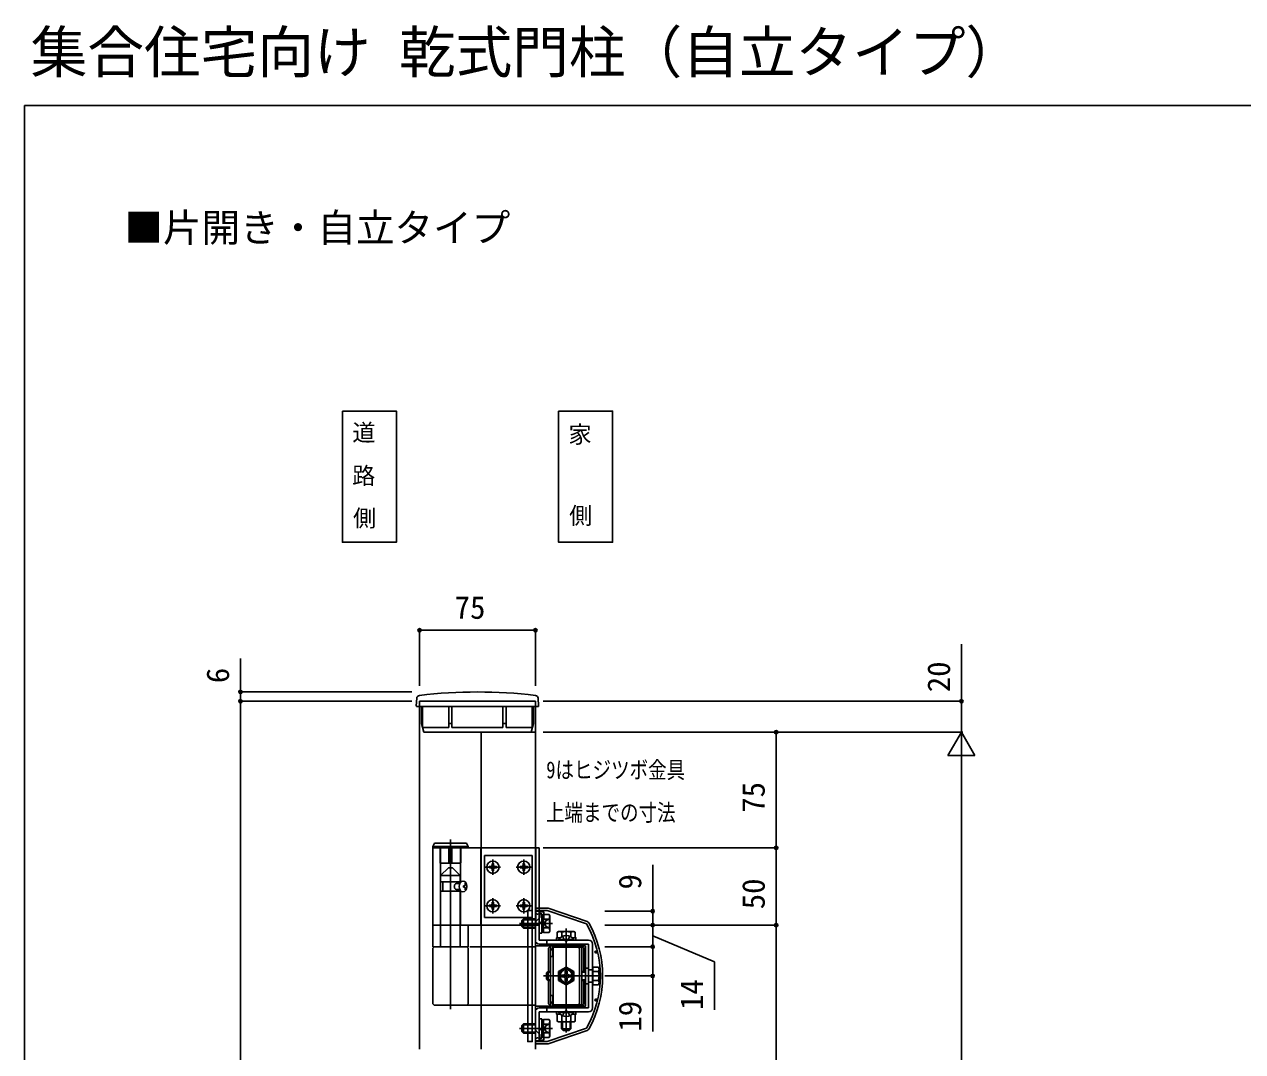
# Model space of a CAD drawing. Units: millimetres, scale not verified. Extents: x -875 to 875, y -1304 to 1298.
# Drawn here: x -875 to -86, y 633 to 1298 of the extents above; entities that cross this region are included whole.
import ezdxf
from ezdxf.enums import TextEntityAlignment as Align

# ---------------------------------------------------------------- set-up
doc = ezdxf.new("R2010")
doc.units = ezdxf.units.MM
doc.header["$LTSCALE"] = 6
for name, color, linetype in [('0-2_USER1', 3, 'Continuous'), ('0-5_YKK_12', 2, 'Continuous'), ('0-6_YKK_13', 4, 'Continuous'), ('0-8_YKK_D', 6, 'Continuous'), ('0-9_YKK_ZWAK', 7, 'Continuous')]:
    doc.layers.add(name, color=color, linetype=linetype)
doc.styles.add('ＭＳ ゴシック', font='')
doc.styles.get('ＭＳ ゴシック').set_extended_font_data('MS Gothic')

msp = doc.modelspace()

# ---------------------------------------------------------------- linework, layer by layer
at = {"layer": '0-2_USER1'}
for points in [[(-669, 1047.6), (-634, 1047.6), (-634, 962.6), (-669, 962.6)], [(-529, 1047.6), (-494, 1047.6), (-494, 962.6), (-529, 962.6)]]:
    msp.add_lwpolyline(points, close=True, dxfattribs=at)
at = {"layer": '0-5_YKK_12'}
for p, q in [((-544, 859.6), (-619, 859.6)), ((-544, 856.1), (-544, 859.6)), ((-544, 634.1), (-544, 856.1))]:
    msp.add_line(p, q, dxfattribs=at)
for points in [[(-619, 859.6), (-619, 856.1), (-619, 634.1)], [(-544, 839.6), (-579, 839.6), (-579, 634.1)]]:
    msp.add_lwpolyline(points, dxfattribs=at)
at = {"layer": '0-6_YKK_13'}
for p, q in [((-620.843, 861.504), (-621.099, 856.626)), ((-542.157, 861.504), (-541.901, 856.626)), ((-620.599, 856.1), (-542.401, 856.1)), ((-617.7, 856.1), (-617.7, 845.225)), ((-617, 856.1), (-617, 842.6)), ((-600, 856.1), (-600, 842.6)), ((-598, 856.1), (-598, 842.6)), ((-565, 856.1), (-565, 842.6)), ((-563, 856.1), (-563, 842.6)), ((-546, 856.1), (-546, 842.6)), ((-545.3, 856.1), (-545.3, 845.225)), ((-616.2, 839.6), (-617.7, 845.225)), ((-600, 845.225), (-598, 845.225)), ((-563, 845.225), (-565, 845.225)), ((-546.8, 839.6), (-545.3, 845.225)), ((-617, 842.6), (-600, 842.6)), ((-616.2, 839.6), (-546.8, 839.6)), ((-598, 842.6), (-565, 842.6)), ((-546, 842.6), (-563, 842.6)), ((-610.5, 765.6), (-609.345, 767.6)), ((-610.5, 765.6), (-610.5, 764.6)), ((-587.5, 765.6), (-610.5, 765.6)), ((-588.655, 767.6), (-609.345, 767.6)), ((-599, 660.1), (-599, 770.1)), ((-587.5, 765.6), (-588.655, 767.6)), ((-610.5, 764.6), (-610.5, 714.6)), ((-579, 764.6), (-610.5, 764.6)), ((-605.7, 764.6), (-605.7, 755.1)), ((-605.5, 764.6), (-605.5, 714.6)), ((-600, 764.6), (-600, 754.6)), ((-598, 764.6), (-598, 754.6)), ((-592.5, 764.6), (-592.5, 742.232)), ((-592.3, 764.6), (-592.3, 755.1)), ((-579.3, 764.6), (-579.3, 714.6)), ((-546, 759.6), (-577, 759.6)), ((-577, 759.6), (-577, 719.6)), ((-546, 759.6), (-546, 719.6)), ((-605.35, 746.6), (-600.35, 751.6)), ((-592.8, 754.6), (-605.2, 754.6)), ((-597.65, 751.6), (-600.35, 751.6)), ((-592.65, 746.6), (-597.65, 751.6)), ((-576.5, 752.1), (-566.5, 752.1)), ((-572.85, 751.65), (-573.75, 751.65)), ((-571.5, 757.1), (-571.5, 747.1)), ((-556.5, 752.1), (-546.5, 752.1)), ((-552.85, 751.65), (-553.75, 751.65)), ((-551.5, 757.1), (-551.5, 747.1)), ((-604, 742.6), (-604, 736.6)), ((-594, 741.6), (-594, 742.6)), ((-595.111, 741.6), (-592.899, 741.6)), ((-595.111, 737.6), (-592.899, 737.6)), ((-594, 736.6), (-594, 737.6)), ((-592.5, 736.968), (-592.5, 714.6)), ((-590.522, 740.02), (-589.928, 740.02)), ((-590.522, 739.18), (-589.928, 739.18)), ((-589.502, 741.7), (-588.908, 741.7)), ((-589.502, 737.5), (-588.908, 737.5)), ((-576.5, 727.1), (-566.5, 727.1)), ((-572.85, 726.65), (-573.75, 726.65)), ((-571.5, 732.1), (-571.5, 722.1)), ((-556.5, 727.1), (-546.5, 727.1)), ((-552.85, 726.65), (-553.75, 726.65)), ((-551.5, 732.1), (-551.5, 722.1)), ((-546, 719.6), (-577, 719.6)), ((-551.7, 712.6), (-551.7, 718.6)), ((-544, 725.6), (-543, 725.6)), ((-536.251, 724.1), (-544, 724.1)), ((-544, 704.8), (-544, 723.6)), ((-544, 723.6), (-541.5, 723.6)), ((-541.5, 723.6), (-541.5, 704.8)), ((-541.5, 721.85), (-541.5, 709.35)), ((-539.9, 721.85), (-541.5, 721.85)), ((-541, 724.1), (-541, 722.277)), ((-539.9, 721.85), (-539.9, 709.35)), ((-539.9, 721.175), (-538.7, 721.175)), ((-538.7, 721.374), (-535.147, 721.374)), ((-538.7, 718.487), (-535.147, 718.487)), ((-538.5, 723.1), (-538.5, 719.6)), ((-510.8, 715.366), (-536.251, 724.1)), ((-510.491, 716.846), (-535.683, 725.491)), ((-534.7, 720.6), (-535.147, 721.374)), ((-534.7, 710.6), (-534.7, 720.6)), ((-610.5, 714.6), (-610.5, 700.6)), ((-554.2, 715.6), (-532.948, 715.6)), ((-544, 718.06), (-552.24, 718.06)), ((-544, 713.14), (-552.24, 713.14)), ((-541.5, 715.564), (-539.232, 717.832)), ((-538.7, 712.713), (-535.147, 712.713)), ((-534.7, 710.6), (-535.147, 709.826)), ((-529, 710.4), (-529.774, 709.953)), ((-529, 710.4), (-519, 710.4)), ((-524, 644.9), (-524, 712.4)), ((-519, 710.4), (-518.226, 709.953)), ((-539.9, 709.35), (-541.5, 709.35)), ((-541.5, 704.8), (-509.5, 704.8)), ((-539.9, 710.025), (-538.7, 710.025)), ((-536.62, 704.8), (-536.62, 702.3)), ((-529.774, 706.4), (-529.774, 709.953)), ((-528.75, 705.309), (-528.75, 704.8)), ((-528.75, 704.8), (-519.25, 704.8)), ((-526.887, 707.027), (-526.887, 709.953)), ((-521.113, 707.027), (-521.113, 709.953)), ((-518.226, 706.4), (-520.231, 706.4)), ((-518.226, 706.4), (-518.226, 709.953)), ((-610.5, 664.1), (-610.5, 699.1)), ((-587.5, 664.1), (-587.5, 699.1)), ((-586.5, 700.6), (-544, 700.6)), ((-544, 701.1), (-511.5, 701.1)), ((-509.5, 702.3), (-541.5, 702.3)), ((-535.5, 699.1), (-535.5, 684.6)), ((-534.1, 700.7), (-534.1, 694.2)), ((-534.1, 666), (-534.1, 697.2)), ((-515.4, 702.2), (-532.6, 702.2)), ((-532.6, 700.7), (-515.4, 700.7)), ((-532.6, 699.798), (-532.6, 700.7)), ((-515.4, 700.6), (-532.6, 700.6)), ((-532.6, 699.798), (-532.6, 694.2)), ((-532.5, 699.1), (-532.5, 664.1)), ((-531.1, 700.2), (-513.9, 700.2)), ((-515.5, 664.1), (-515.5, 699.1)), ((-515.4, 700.7), (-515.4, 700.2)), ((-513.9, 662.5), (-513.9, 700.7)), ((-512.5, 684.6), (-512.5, 699.1)), ((-509.5, 660.9), (-509.5, 702.3)), ((-507, 702.3), (-507, 660.9)), ((-504.9, 697.6), (-503.795, 697.6)), ((-504.9, 696.6), (-503.563, 696.6)), ((-534.1, 694.2), (-532.6, 694.2)), ((-529, 684.487), (-524, 687.374)), ((-524, 687.374), (-519, 684.487)), ((-511.5, 676.6), (-511.5, 686.6)), ((-509.5, 686.6), (-511.5, 686.6)), ((-509.5, 686.6), (-509.5, 685.5)), ((-502.7, 686.6), (-503.147, 687.374)), ((-502.7, 686.6), (-502.7, 676.6)), ((-538.7, 681.6), (-502.7, 681.6)), ((-534.1, 684.06), (-536.24, 684.06)), ((-534.1, 679.14), (-536.24, 679.14)), ((-535.7, 684.6), (-535.7, 678.6)), ((-529, 678.713), (-529, 684.487)), ((-527.15, 681), (-527.15, 682.2)), ((-527.15, 682.2), (-525.912, 682.2)), ((-525.912, 681), (-527.15, 681)), ((-524.6, 684.75), (-523.4, 684.75)), ((-524.6, 683.513), (-524.6, 684.75)), ((-524.6, 678.45), (-524.6, 679.688)), ((-523.4, 684.75), (-523.4, 683.513)), ((-523.4, 679.688), (-523.4, 678.45)), ((-522.087, 682.2), (-520.85, 682.2)), ((-520.85, 681), (-522.087, 681)), ((-520.85, 682.2), (-520.85, 681)), ((-511.5, 684.6), (-513.9, 684.6)), ((-511.5, 684.06), (-513.9, 684.06)), ((-511.5, 679.14), (-513.9, 679.14)), ((-507, 685.6), (-509.5, 685.6)), ((-506.7, 677.7), (-506.7, 685.5)), ((-506.7, 684.487), (-503.147, 684.487)), ((-506.7, 678.713), (-503.147, 678.713)), ((-535.5, 678.6), (-535.5, 664.1)), ((-523.4, 678.45), (-524.6, 678.45)), ((-511.5, 678.6), (-513.9, 678.6)), ((-512.5, 664.1), (-512.5, 678.6)), ((-509.5, 676.6), (-511.5, 676.6)), ((-509.5, 677.7), (-509.5, 676.6)), ((-507, 677.6), (-509.5, 677.6)), ((-506.7, 675.826), (-503.147, 675.826)), ((-502.7, 676.6), (-503.147, 675.826)), ((-534.1, 669), (-532.6, 669)), ((-534.1, 669), (-534.1, 662.5)), ((-531.1, 663), (-513.9, 663)), ((-504.9, 666.6), (-503.563, 666.6)), ((-504.9, 665.6), (-503.795, 665.6)), ((-609, 662.6), (-586.5, 662.6)), ((-586.5, 662.6), (-544, 662.6)), ((-509.5, 660.9), (-541.5, 660.9)), ((-541.5, 658.4), (-541.5, 639.6)), ((-541.5, 658.4), (-509.5, 658.4)), ((-536.62, 658.4), (-536.62, 660.9)), ((-532.6, 662.6), (-515.4, 662.6)), ((-532.6, 662.5), (-515.4, 662.5)), ((-532.6, 661), (-515.4, 661)), ((-528.75, 657.891), (-528.75, 658.4)), ((-528.75, 658.4), (-519.25, 658.4)), ((-526.887, 656.173), (-526.887, 652.247)), ((-521.113, 656.173), (-521.113, 652.247)), ((-518.226, 656.8), (-520.231, 656.8)), ((-554.2, 647.6), (-532.948, 647.6)), ((-544, 650.06), (-552.24, 650.06)), ((-551.7, 644.6), (-551.7, 650.6)), ((-541.5, 653.85), (-541.5, 641.35)), ((-539.9, 653.85), (-541.5, 653.85)), ((-541.5, 647.636), (-539.232, 645.368)), ((-539.9, 653.85), (-539.9, 641.35)), ((-539.9, 653.175), (-538.7, 653.175)), ((-538.7, 653.374), (-535.147, 653.374)), ((-538.7, 650.487), (-535.147, 650.487)), ((-510.8, 647.834), (-536.251, 639.1)), ((-534.7, 652.6), (-535.147, 653.374)), ((-534.7, 642.6), (-534.7, 652.6)), ((-527, 647.4), (-521, 647.4)), ((-526.46, 651.8), (-526.46, 646.86)), ((-521.54, 651.8), (-521.54, 646.86)), ((-544, 645.14), (-552.24, 645.14)), ((-539.9, 641.35), (-541.5, 641.35)), ((-541, 639.1), (-541, 640.923)), ((-539.9, 642.025), (-538.7, 642.025)), ((-538.7, 644.713), (-535.147, 644.713)), ((-538.5, 640.1), (-538.5, 643.6)), ((-510.491, 646.354), (-535.683, 637.709)), ((-534.7, 642.6), (-535.147, 641.826)), ((-536.251, 639.1), (-544, 639.1)), ((-544, 637.6), (-536.335, 637.6)), ((-543, 637.6), (-544, 637.6))]:
    msp.add_line(p, q, dxfattribs=at)
for points in [[(-610.5, 764.6), (-587.5, 764.6), (-587.5, 765.6)], [(-541.5, 764.6), (-544, 764.6), (-579, 764.6)], [(-543.7, 764.6), (-543.7, 725.6), (-543.7, 714.6)], [(-541.5, 764.6), (-541.5, 725.6), (-541.5, 714.6)], [(-573.75, 751.65), (-573.75, 752.55), (-572.85, 752.55)], [(-571.95, 753.45), (-571.95, 754.35), (-571.05, 754.35), (-571.05, 753.45)], [(-571.05, 750.75), (-571.05, 749.85), (-571.95, 749.85), (-571.95, 750.75)], [(-570.15, 752.55), (-569.25, 752.55), (-569.25, 751.65), (-570.15, 751.65)], [(-553.75, 751.65), (-553.75, 752.55), (-552.85, 752.55)], [(-551.95, 753.45), (-551.95, 754.35), (-551.05, 754.35), (-551.05, 753.45)], [(-551.05, 750.75), (-551.05, 749.85), (-551.95, 749.85), (-551.95, 750.75)], [(-550.15, 752.55), (-549.25, 752.55), (-549.25, 751.65), (-550.15, 751.65)], [(-605.35, 700.6), (-605.35, 736.6), (-592.65, 736.6), (-592.65, 700.6)], [(-589.928, 740.02), (-589.812, 740.036), (-589.703, 740.084), (-589.603, 740.162), (-589.518, 740.266), (-589.452, 740.393), (-589.407, 740.539), (-589.386, 740.696), (-589.389, 740.86)], [(-589.389, 738.34), (-589.386, 738.504), (-589.407, 738.661), (-589.452, 738.807), (-589.518, 738.934), (-589.603, 739.038), (-589.703, 739.116), (-589.812, 739.164), (-589.928, 739.18)], [(-588.42, 739.087), (-588.481, 739.038), (-588.576, 738.934), (-588.658, 738.807), (-588.722, 738.661), (-588.769, 738.504), (-588.796, 738.34)], [(-588.795, 740.86), (-588.769, 740.696), (-588.722, 740.539), (-588.658, 740.393), (-588.576, 740.266), (-588.481, 740.162), (-588.42, 740.113)], [(-573.75, 726.65), (-573.75, 727.55), (-572.85, 727.55)], [(-571.95, 728.45), (-571.95, 729.35), (-571.05, 729.35), (-571.05, 728.45)], [(-570.15, 727.55), (-569.25, 727.55), (-569.25, 726.65), (-570.15, 726.65)], [(-553.75, 726.65), (-553.75, 727.55), (-552.85, 727.55)], [(-551.95, 728.45), (-551.95, 729.35), (-551.05, 729.35), (-551.05, 728.45)], [(-550.15, 727.55), (-549.25, 727.55), (-549.25, 726.65), (-550.15, 726.65)], [(-571.05, 725.75), (-571.05, 724.85), (-571.95, 724.85), (-571.95, 725.75)], [(-544, 718.6), (-551.7, 718.6), (-552.7, 717.6)], [(-551.05, 725.75), (-551.05, 724.85), (-551.95, 724.85), (-551.95, 725.75)], [(-536.335, 725.6), (-544, 725.6), (-544, 637.6)], [(-543.268, 717.332), (-541.5, 719.1), (-541, 719.6)], [(-541, 719.6), (-541, 723.1), (-538.5, 723.1)], [(-538.7, 721.374), (-538.7, 709.826), (-535.147, 709.826)], [(-534.7, 718.649), (-537.055, 717.5), (-538.066, 715.6)], [(-610.5, 700.6), (-587.5, 700.6), (-587.5, 714.6)], [(-541.5, 714.6), (-579, 714.6), (-610.5, 714.6)], [(-544, 712.6), (-551.7, 712.6), (-552.7, 713.6), (-552.7, 717.6)], [(-534.7, 712.551), (-537.055, 713.7), (-538.066, 715.6)], [(-530.25, 704.8), (-530.25, 706.4), (-527.769, 706.4)], [(-520.231, 706.4), (-517.75, 706.4), (-517.75, 704.8), (-530.25, 704.8)], [(-528.75, 705.309), (-519.25, 705.309), (-519.25, 704.8)], [(-526.35, 707.3), (-525.145, 704.83), (-524, 704.221)], [(-521.65, 707.3), (-522.855, 704.83), (-524, 704.221)], [(-511.5, 701.1), (-511.5, 662.1), (-544, 662.1)], [(-515.4, 700.2), (-515.4, 663), (-515.4, 662.5)], [(-506.7, 675.826), (-506.7, 687.374), (-503.147, 687.374)], [(-534.1, 684.6), (-535.7, 684.6), (-536.7, 683.6), (-536.7, 679.6)], [(-534.1, 678.6), (-535.7, 678.6), (-536.7, 679.6)], [(-519, 684.487), (-519, 678.713), (-524, 675.826), (-529, 678.713)], [(-506.7, 685.5), (-507, 685.5), (-509.5, 685.5)], [(-506.7, 677.7), (-507, 677.7), (-509.5, 677.7)], [(-532.6, 662.5), (-532.6, 663.402), (-532.6, 669)], [(-541.5, 639.6), (-544, 639.6), (-544, 658.4)], [(-530.25, 658.4), (-530.25, 656.8), (-527.769, 656.8)], [(-520.231, 656.8), (-517.75, 656.8), (-517.75, 658.4), (-530.25, 658.4)], [(-527.769, 656.8), (-529.774, 656.8), (-529.774, 652.247), (-529, 651.8), (-519, 651.8)], [(-528.75, 657.891), (-519.25, 657.891), (-519.25, 658.4)], [(-526.35, 655.9), (-525.145, 658.37), (-524, 658.979)], [(-521.65, 655.9), (-522.855, 658.37), (-524, 658.979)], [(-518.226, 656.8), (-518.226, 652.247), (-519, 651.8)], [(-544, 650.6), (-551.7, 650.6), (-552.7, 649.6)], [(-544, 644.6), (-551.7, 644.6), (-552.7, 645.6), (-552.7, 649.6)], [(-538.7, 653.374), (-538.7, 641.826), (-535.147, 641.826)], [(-534.7, 650.649), (-537.055, 649.5), (-538.066, 647.6)], [(-534.7, 644.551), (-537.055, 645.7), (-538.066, 647.6)], [(-527, 651.8), (-527, 647.4), (-526, 646.4), (-522, 646.4)], [(-521, 651.8), (-521, 647.4), (-522, 646.4)], [(-543.268, 645.868), (-541.5, 644.1), (-541, 643.6)], [(-541, 643.6), (-541, 640.1), (-538.5, 640.1)]]:
    msp.add_lwpolyline(points, dxfattribs=at)
for points in [[(-592.65, 742.6), (-592.65, 746.6), (-605.35, 746.6), (-605.35, 742.6)], [(-548.9, 724.1), (-546, 724.1), (-546, 639.1), (-548.9, 639.1)]]:
    msp.add_lwpolyline(points, close=True, dxfattribs=at)
for centre, radius in [((-571.5, 752.1), 4), ((-551.5, 752.1), 4), ((-571.5, 727.1), 4), ((-551.5, 727.1), 4), ((-524, 681.6), 5), ((-524, 681.6), 4.3), ((-524, 681.6), 4)]:
    msp.add_circle(centre, radius, dxfattribs=at)
for centre, radius, start, end in [((-618.846, 861.399), 2, 96.74435, 177), ((-581.5, 545.6), 320, 83.25565, 96.74435), ((-544.154, 861.399), 2, 3, 83.25565), ((-620.599, 856.6), 0.5, 177, 270), ((-542.401, 856.6), 0.5, 270, 3), ((-605.2, 755.1), 0.5, 180, 270), ((-592.8, 755.1), 0.5, 270, 0), ((-572.85, 753.45), 0.9, 270, 0), ((-572.85, 750.75), 0.9, 0, 90), ((-570.15, 753.45), 0.9, 180, 270), ((-570.15, 750.75), 0.9, 90, 180), ((-552.85, 753.45), 0.9, 270, 0), ((-552.85, 750.75), 0.9, 0, 90), ((-550.15, 753.45), 0.9, 180, 270), ((-550.15, 750.75), 0.9, 90, 180), ((-572.85, 728.45), 0.9, 270, 0), ((-572.85, 725.75), 0.9, 0, 90), ((-570.15, 728.45), 0.9, 180, 270), ((-570.15, 725.75), 0.9, 90, 180), ((-552.85, 728.45), 0.9, 270, 0), ((-552.85, 725.75), 0.9, 0, 90), ((-550.15, 728.45), 0.9, 180, 270), ((-550.15, 725.75), 0.9, 90, 180), ((-542.5, 723.6), 2, 221.40962, 318.59038), ((-541, 719.6), 2.5, 315, 0), ((-536.335, 723.6), 2, 70.98912, 90), ((-537.256, 719.93), 2.556, 325.61575, 34.38425), ((-544.253, 715.6), 9.553, 342.41205, 17.58795), ((-541.5, 715.564), 2.5, 135, 180), ((-537.256, 711.27), 2.556, 325.61575, 34.38425), ((-528.33, 707.844), 2.556, 55.61575, 124.38425), ((-524, 700.847), 9.553, 72.41205, 107.58795), ((-519.67, 707.844), 2.556, 55.61575, 124.38425), ((-570.4, 681.6), 68.5, 330.46678, 29.53322), ((-511.142, 714.955), 2, 29.37405, 70.98912), ((-570.4, 681.6), 70, 330.62595, 29.37405), ((-541.5, 704.8), 2.5, 180, 270), ((-524, 702.026), 5.774, 34.65097, 145.34903), ((-509.5, 702.3), 2.5, 0, 90), ((-609, 699.1), 1.5, 90, 180), ((-589, 699.1), 1.5, 0, 90), ((-534, 699.1), 1.5, 93.82255, 180), ((-532.6, 700.7), 1.5, 90, 180), ((-531.1, 697.2), 3, 90, 180), ((-531, 699.1), 1.5, 90, 180), ((-517, 699.1), 1.5, 0, 90), ((-515.4, 700.7), 1.5, 0, 90), ((-514, 699.1), 1.5, 0, 86.17745), ((-504.9, 697.1), 0.5, 90, 270), ((-505.256, 685.93), 2.556, 325.61575, 34.38425), ((-525.912, 683.513), 1.312, 270, 0), ((-525.912, 679.688), 1.312, 0, 90), ((-522.087, 683.513), 1.312, 180, 270), ((-522.087, 679.688), 1.312, 90, 180), ((-505.256, 677.27), 2.556, 325.61575, 34.38425), ((-512.253, 681.6), 9.553, 342.41205, 17.58795), ((-609, 664.1), 1.5, 180, 270), ((-589, 664.1), 1.5, 270, 0), ((-534, 664.1), 1.5, 180, 266.17745), ((-531.1, 666), 3, 180, 270), ((-531, 664.1), 1.5, 180, 270), ((-517, 664.1), 1.5, 270, 0), ((-514, 664.1), 1.5, 273.82255, 0), ((-504.9, 666.1), 0.5, 90, 270), ((-541.5, 658.4), 2.5, 90, 180), ((-532.6, 662.5), 1.5, 180, 270), ((-524, 661.174), 5.774, 214.65097, 325.34903), ((-515.4, 662.5), 1.5, 270, 0), ((-509.5, 660.9), 2.5, 270, 0), ((-541.5, 647.636), 2.5, 180, 225), ((-537.256, 651.93), 2.556, 325.61575, 34.38425), ((-544.253, 647.6), 9.553, 342.41205, 17.58795), ((-528.33, 654.356), 2.556, 235.61575, 304.38425), ((-524, 661.353), 9.553, 252.41205, 287.58795), ((-519.67, 654.356), 2.556, 235.61575, 304.38425), ((-511.142, 648.245), 2, 289.01088, 330.62595), ((-542.5, 639.6), 2, 41.40962, 138.59038), ((-541, 643.6), 2.5, 0, 45), ((-537.256, 643.27), 2.556, 325.61575, 34.38425), ((-536.335, 639.6), 2, 270, 289.01088)]:
    msp.add_arc(centre, radius, start, end, dxfattribs=at)
msp.add_ellipse((-590.868, 739.6), major_axis=(0, -3.5), ratio=0.707107, dxfattribs=at)
for centre, major_axis, start_param, end_param in [((-595.111, 739.6), (0, 2), 0, 3.1415927), ((-596.879, 739.6), (0, -9), 1.5241127, 1.6174799), ((-595.691, 739.6), (0, -9), 1.7112577, 1.8063006), ((-595.691, 739.6), (0, -9), 1.3352921, 1.4303349), ((-595.097, 739.6), (0, -9), 1.7112577, 1.8063006), ((-595.097, 739.6), (0, -9), 1.3352921, 1.4303349)]:
    msp.add_ellipse(centre, major_axis=major_axis, ratio=0.707107, start_param=start_param, end_param=end_param, dxfattribs=at)
at = {"layer": '0-8_YKK_D'}
for p, q in [((-619, 869.6), (-619, 906.6)), ((-619, 905.6), (-544, 905.6)), ((-544, 869.6), (-544, 906.6)), ((-624, 865.6), (-736, 865.6)), ((-624, 859.6), (-736, 859.6)), ((-624, 859.6), (-736, 859.6)), ((-735, 859.6), (-735, -140.4)), ((-539, 859.6), (-267, 859.6)), ((-539, 839.6), (-387, 839.6)), ((-539, 839.6), (-267, 839.6)), ((-539, 839.6), (-267, 839.6)), ((-388, 839.6), (-388, 764.6)), ((-268, 839.6), (-276.75, 824.445)), ((-268, 839.6), (-259.25, 824.445)), ((-268, 839.6), (-268, 809.289)), ((-276.75, 824.445), (-259.25, 824.445)), ((-268, 822.1), (-268, -42.9)), ((-539, 764.6), (-387, 764.6)), ((-539, 764.6), (-387, 764.6)), ((-388, 764.6), (-388, 714.6)), ((-499, 723.6), (-467, 723.6)), ((-499, 714.6), (-387, 714.6)), ((-499, 714.6), (-387, 714.6)), ((-499, 714.6), (-467, 714.6)), ((-499, 714.6), (-467, 714.6)), ((-468, 714.6), (-468, 700.6)), ((-388, 714.6), (-388, 14.6)), ((-499, 700.6), (-467, 700.6)), ((-499, 700.6), (-467, 700.6)), ((-499, 681.6), (-467, 681.6))]:
    msp.add_line(p, q, dxfattribs=at)
for points in [[(-268, 839.6), (-268, 859.6), (-268, 896.491)], [(-735, 859.6), (-735, 865.6), (-735, 887.264)], [(-468, 714.6), (-468, 723.6), (-468, 753.615)], [(-468, 707.6), (-428, 690.743), (-428, 659.629)], [(-468, 700.6), (-468, 681.6), (-468, 645.651)]]:
    msp.add_lwpolyline(points, dxfattribs=at)
for centre in [(-619, 905.6), (-544, 905.6), (-735, 865.6), (-735, 859.6), (-735, 859.6), (-268, 859.6), (-388, 839.6), (-388, 764.6), (-388, 764.6), (-468, 723.6), (-468, 714.6), (-468, 714.6), (-388, 714.6), (-388, 714.6), (-468, 700.6), (-468, 700.6), (-468, 681.6)]:
    msp.add_circle(centre, 1.075, dxfattribs=at)
at = {"layer": '0-9_YKK_ZWAK'}
for q in [(-875, -1304.4), (875, 1245.6)]:
    msp.add_line((-875, 1245.6), q, dxfattribs=at)

# ---------------------------------------------------------------- texts
at = {"layer": '0-2_USER1', "style": 'ＭＳ ゴシック'}
for s, height, p in [('集合住宅向け 乾式門柱（自立タイプ）', 26.91, (-870.919, 1258.605)), ('■片開き・自立タイプ', 18.33, (-810.256, 1151.725)), ('道', 11, (-662.537, 1024.859)), ('家', 11, (-522.537, 1023.623)), ('路', 11, (-662.665, 996.961)), ('側', 11, (-522.111, 971.066)), ('側', 11, (-662.111, 969.404))]:
    msp.add_text(s, height=height, dxfattribs=at).set_placement(p, align=Align.BOTTOM_LEFT)
at = {"layer": '0-2_USER1', "style": 'ＭＳ ゴシック', "width": 0.8}
for s, p in [('9はヒジツボ金具', (-536.955, 806.361)), ('上端までの寸法', (-537.159, 778.719))]:
    msp.add_text(s, height=11, dxfattribs=at).set_placement(p, align=Align.BOTTOM_LEFT)
at = {"layer": '0-8_YKK_D', "style": 'ＭＳ ゴシック'}
msp.add_text('75', height=14.66, dxfattribs=at).set_placement((-596.273, 908.6), align=Align.BOTTOM_LEFT)
for s, p in [('20', (-271, 865.423)), ('6', (-738, 871.309)), ('75', (-391, 787.327)), ('9', (-471, 737.661)), ('50', (-391, 724.827)), ('14', (-431, 659.561)), ('19', (-471, 645.583))]:
    msp.add_text(s, height=14.66, rotation=90, dxfattribs=at).set_placement(p, align=Align.BOTTOM_LEFT)

doc.saveas('drawing.dxf')
